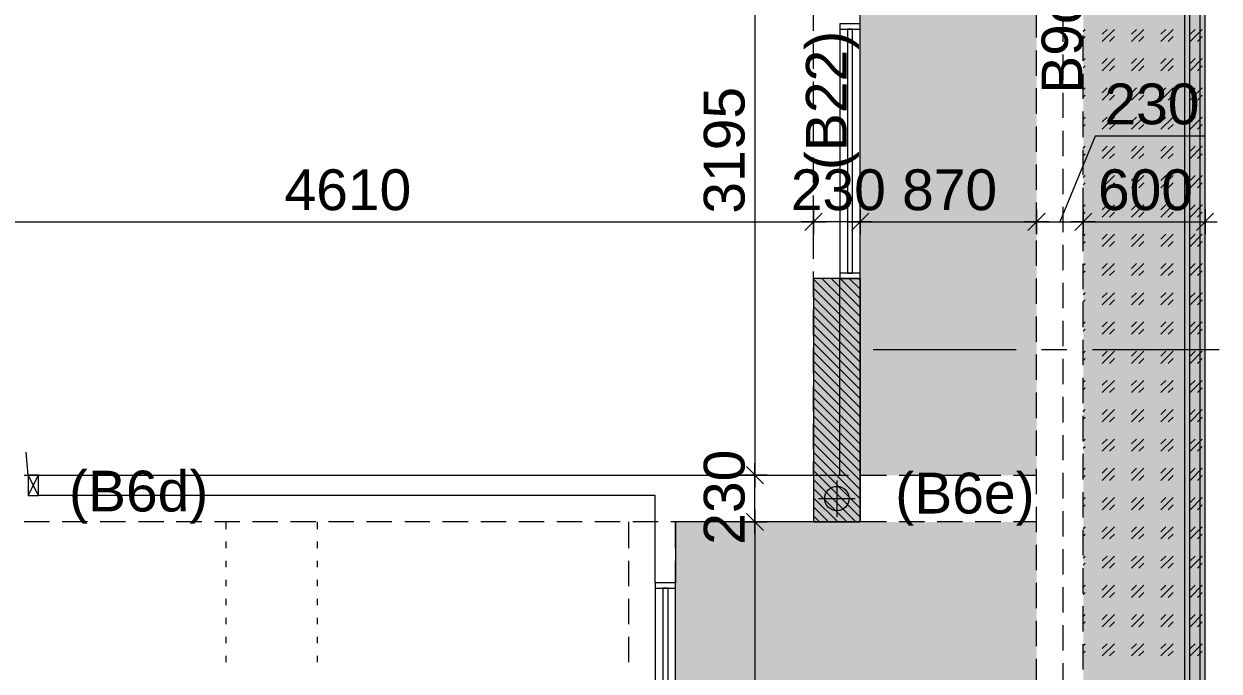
# Model space of a CAD drawing. Header units: millimetres. Extents: x -1303 to 98744, y -1303 to 90097.
# Drawn here: x 69402 to 75293, y 57542 to 60733 of the extents above; entities that cross this region are included whole.
import ezdxf

# ---------------------------------------------------------------- set-up
doc = ezdxf.new("R2010")
doc.units = ezdxf.units.MM
doc.layers.add('PDF_Geometry', color=7, linetype='Continuous')
doc.layers.add('PDF_Text', color=7, linetype='Continuous')
doc.layers.add('PDF_Solid Fills', color=192, linetype='Continuous', true_color=0xc2c0c0c0)
doc.styles.add('PDF ArialMT', font='arial.ttf')

msp = doc.modelspace()

# ---------------------------------------------------------------- linework, layer by layer
at = {"layer": 'PDF_Geometry', "color": 9, "lineweight": 0, "true_color": 0xc0c0c0}
for points in [[(74023.61861, 46692.48082), (75223.66506, 46692.48082), (75223.66506, 62532.60548), (71793.62796, 62532.60548)], [(74023.61861, 46717.02259), (75199.11916, 46717.02259), (75199.11916, 62507.21659), (71793.62796, 62507.21659)], [(74023.61861, 46766.95324), (75149.19264, 46766.95324), (75149.19264, 62457.28594), (71793.62796, 62457.28594)], [(74023.61861, 46792.34213), (75123.80375, 46792.34213), (75123.80375, 62431.89706), (71793.62796, 62431.89706)], [(74523.7764, 60643.6747), (74523.7764, 60768.9249)], [(74623.6377, 60549.735), (74623.6377, 60674.98519)], [(74523.7764, 60455.79528), (74523.7764, 60581.04548)], [(74623.6377, 60362.70269), (74623.6377, 60487.10989)], [(74523.7764, 60268.76298), (74523.7764, 60393.17019)], [(74623.6377, 60174.82327), (74623.6377, 60300.0776)], [(74523.7764, 60080.88769), (74523.7764, 60206.13789)], [(74623.6377, 59986.94798), (74623.6377, 60112.19817)], [(74523.7764, 59893.85539), (74523.7764, 60018.25846)], [(74623.6377, 59799.91568), (74623.6377, 59925.16588)], [(74523.7764, 59705.97596), (74523.7764, 59831.23029)], [(74623.6377, 59612.03626), (74623.6377, 59737.29059)], [(74523.7764, 59518.94367), (74523.7764, 59643.35087)], [(74623.6377, 59425.00809), (74623.6377, 59549.41116)], [(74523.7764, 59331.06838), (74523.7764, 59456.31857)], [(74623.6377, 59237.12866), (74623.6377, 59362.37886)], [(74523.7764, 59143.18895), (74523.7764, 59268.44328)], [(74623.6377, 59050.09636), (74623.6377, 59174.50357)], [(74523.7764, 58956.15666), (74523.7764, 59081.41098)], [(74623.6377, 58862.22107), (74623.6377, 58987.47127)], [(74523.7764, 58768.28136), (74523.7764, 58893.53155)], [(74623.6377, 58675.18878), (74623.6377, 58799.59185)], [(74523.7764, 58581.24906), (74523.7764, 58705.65626)], [(69473.92495, 58406.9112), (69423.99843, 58507.61964), (69413.84122, 58621.86963)], [(74623.6377, 58487.30935), (74623.6377, 58612.56367)], [(69423.99843, 58406.9112), (69473.92495, 58507.61964)], [(74523.7764, 58393.36964), (74523.7764, 58518.62397)], [(74623.6377, 58299.43406), (74623.6377, 58424.68425)], [(74523.7764, 58206.34147), (74523.7764, 58330.74454)], [(74623.6377, 58112.40176), (74623.6377, 58237.65195)], [(74523.7764, 58018.46205), (74523.7764, 58143.71224)], [(74623.6377, 57924.52233), (74623.6377, 58049.77666)], [(74523.7764, 57831.42974), (74523.7764, 57955.83695)], [(74623.6377, 57737.49004), (74623.6377, 57861.89724)], [(74523.7764, 57643.55445), (74523.7764, 57768.80465)], [(74623.6377, 57549.61475), (74623.6377, 57674.86493)], [(74523.7764, 57455.67503), (74523.7764, 57580.92523)]]:
    msp.add_lwpolyline(points, dxfattribs=at)
at = {"layer": 'PDF_Geometry', "color": 122, "lineweight": 0, "true_color": 0x00b88a}
for points in [[(73005.52587, 61662.61458), (73005.52587, 61682.07774), (73005.52587, 58527.08693), (73005.52587, 58547.39721)], [(75226.2023, 60179.90187), (74682.87844, 60179.90187), (74508.54472, 59756.75374)], [(75181.35025, 59714.43893), (75265.97987, 59799.06855)], [(75223.66506, 59816.8416), (75223.66506, 59696.66588)], [(68724.10977, 59756.75374), (68703.79535, 59756.75374), (73273.79516, 59756.75374), (73253.48901, 59756.75374)], [(73523.45256, 59756.75374), (73294.10958, 59756.75374)], [(73564.0814, 59756.75374), (73543.76698, 59756.75374), (74373.9803, 59756.75374)], [(74413.75789, 59756.75374), (74604.17455, 59756.75374)], [(74643.95212, 59756.75374), (75204.2019, 59756.75374)], [(75163.58134, 59756.75374), (75283.74879, 59756.75374)], [(73005.52587, 58277.42953), (73005.52587, 58507.61964)], [(73005.52587, 58237.65195), (73005.52587, 58257.11924), (73005.52587, 52352.50857), (73005.52587, 52371.97173)]]:
    msp.add_lwpolyline(points, dxfattribs=at)
at = {"layer": 'PDF_Geometry', "color": 157, "lineweight": 0, "true_color": 0x3f5f7f}
for points in [[(73294.10958, 60698.68396), (73294.10958, 60823.93416)], [(73523.45256, 60698.68396), (73523.45256, 60823.93416)], [(74393.45174, 60664.83211), (74393.45174, 60790.08231)], [(74623.6377, 60549.735), (74623.6377, 60674.98519)], [(73294.10958, 60510.80454), (73294.10958, 60636.05474)], [(73523.45256, 60510.80454), (73523.45256, 60636.05474)], [(74393.45174, 60476.95269), (74393.45174, 60602.20289)], [(73294.10958, 60323.77224), (73294.10958, 60448.17945)], [(73523.45256, 60323.77224), (73523.45256, 60448.17945)], [(74623.6377, 60362.70269), (74623.6377, 60487.10989)], [(74393.45174, 60289.92039), (74393.45174, 60415.17471)], [(74623.6377, 60174.82327), (74623.6377, 60300.0776)], [(73294.10958, 60135.89695), (73294.10958, 60261.14714)], [(73523.45256, 60135.89695), (73523.45256, 60261.14714)], [(74393.45174, 60102.0451), (74393.45174, 60227.29529)], [(74623.6377, 59986.94798), (74623.6377, 60112.19817)], [(73294.10958, 59948.86465), (73294.10958, 60073.26772)], [(73523.45256, 59948.86465), (73523.45256, 60073.26772)], [(74393.45174, 59915.0128), (74393.45174, 60039.41587)], [(74623.6377, 59799.91568), (74623.6377, 59925.16588)], [(73294.10958, 59760.98522), (73294.10958, 59886.23955)], [(73523.45256, 59760.98522), (73523.45256, 59886.23955)], [(74393.45174, 59727.13337), (74393.45174, 59852.3877)], [(74623.6377, 59612.03626), (74623.6377, 59737.29059)], [(73294.10958, 59573.95293), (73294.10958, 59698.36013)], [(73523.45256, 59573.95293), (73523.45256, 59698.36013)], [(74393.45174, 59540.10108), (74393.45174, 59664.50828)], [(73294.10958, 59386.07764), (73294.10958, 59511.32782)], [(73523.45256, 59386.07764), (73523.45256, 59511.32782)], [(74623.6377, 59425.00809), (74623.6377, 59549.41116)], [(74393.45174, 59352.22579), (74393.45174, 59477.47597)], [(73294.10958, 59198.19821), (73294.10958, 59323.45253)], [(73523.45256, 59198.19821), (73523.45256, 59323.45253)], [(74623.6377, 59237.12866), (74623.6377, 59362.37886)], [(74393.45174, 59165.19348), (74393.45174, 59289.60068)], [(74623.6377, 59050.09636), (74623.6377, 59174.50357)], [(73294.10958, 59011.16591), (73294.10958, 59136.42024)], [(73523.45256, 59011.16591), (73523.45256, 59136.42024)], [(74393.45174, 58977.31406), (74393.45174, 59102.56839)], [(74623.6377, 58862.22107), (74623.6377, 58987.47127)], [(73294.10958, 58823.29062), (73294.10958, 58948.54081)], [(73523.45256, 58823.29062), (73523.45256, 58948.54081)], [(74393.45174, 58789.43877), (74393.45174, 58914.68896)], [(74623.6377, 58675.18878), (74623.6377, 58799.59185)], [(73294.10958, 58636.25832), (73294.10958, 58760.66552)], [(73523.45256, 58636.25832), (73523.45256, 58760.66552)], [(74393.45174, 58602.40647), (74393.45174, 58727.65666)], [(74623.6377, 58487.30935), (74623.6377, 58612.56367)], [(73294.10958, 58507.61964), (73294.10958, 58573.63322)], [(73523.45256, 58507.61964), (73523.45256, 58573.63322)], [(69403.68401, 58507.61964), (69528.9342, 58507.61964)], [(69591.56343, 58507.61964), (69715.97064, 58507.61964)], [(69778.5916, 58507.61964), (69903.85006, 58507.61964)], [(69966.47103, 58507.61964), (70091.72122, 58507.61964)], [(70153.50746, 58507.61964), (70278.75765, 58507.61964)], [(70341.37861, 58507.61964), (70466.63708, 58507.61964)], [(70529.25804, 58507.61964), (70653.66524, 58507.61964)], [(70716.29448, 58507.61964), (70841.54466, 58507.61964)], [(70904.16563, 58507.61964), (71028.57284, 58507.61964)], [(71091.20206, 58507.61964), (71216.45226, 58507.61964)], [(71279.08149, 58507.61964), (71403.48042, 58507.61964)], [(71466.10966, 58507.61964), (71591.35985, 58507.61964)], [(71653.98908, 58507.61964), (71779.23927, 58507.61964)], [(71841.01725, 58507.61964), (71966.26744, 58507.61964)], [(72028.89667, 58507.61964), (72154.14687, 58507.61964)], [(72216.77609, 58507.61964), (72341.1833, 58507.61964)], [(72403.80426, 58507.61964), (72529.05445, 58507.61964)], [(72591.68369, 58507.61964), (72716.09089, 58507.61964)], [(72778.71185, 58507.61964), (72903.97032, 58507.61964)], [(72966.59128, 58507.61964), (73090.99848, 58507.61964)], [(73153.62771, 58507.61964), (73278.8779, 58507.61964)], [(73341.49886, 58507.61964), (73466.75733, 58507.61964)], [(73528.5353, 58507.61964), (73653.78549, 58507.61964)], [(73716.41473, 58507.61964), (73841.66492, 58507.61964)], [(73903.44289, 58507.61964), (74028.69309, 58507.61964)], [(74091.32231, 58507.61964), (74216.57251, 58507.61964)], [(74279.20174, 58507.61964), (74393.45174, 58507.61964)], [(74393.45174, 58414.52705), (74393.45174, 58539.78137)], [(74623.6377, 58299.43406), (74623.6377, 58424.68425)], [(74393.45174, 58227.49887), (74393.45174, 58351.90194)], [(69528.9342, 58277.42953), (69403.68401, 58277.42953)], [(69715.97064, 58277.42953), (69591.56343, 58277.42953)], [(69903.85006, 58277.42953), (69778.5916, 58277.42953)], [(70091.72122, 58277.42953), (69966.47103, 58277.42953)], [(70278.75765, 58277.42953), (70153.50746, 58277.42953)], [(70466.63708, 58277.42953), (70341.37861, 58277.42953)], [(70653.66524, 58277.42953), (70529.25804, 58277.42953)], [(70841.54466, 58277.42953), (70716.29448, 58277.42953)], [(71028.57284, 58277.42953), (70904.16563, 58277.42953)], [(71216.45226, 58277.42953), (71091.20206, 58277.42953)], [(71403.48042, 58277.42953), (71279.08149, 58277.42953)], [(71591.35985, 58277.42953), (71466.10966, 58277.42953)], [(71779.23927, 58277.42953), (71653.98908, 58277.42953)], [(71966.26744, 58277.42953), (71841.01725, 58277.42953)], [(72154.14687, 58277.42953), (72028.89667, 58277.42953)], [(72341.1833, 58277.42953), (72216.77609, 58277.42953)], [(72383.49811, 58148.79084), (72383.49811, 58277.42953)], [(72529.05445, 58277.42953), (72403.80426, 58277.42953)], [(72716.09089, 58277.42953), (72591.68369, 58277.42953)], [(72613.68408, 58148.79084), (72613.68408, 58277.42953)], [(72903.97032, 58277.42953), (72778.71185, 58277.42953)], [(73090.99848, 58277.42953), (72966.59128, 58277.42953)], [(73278.8779, 58277.42953), (73153.62771, 58277.42953)], [(73466.75733, 58277.42953), (73341.49886, 58277.42953)], [(73653.78549, 58277.42953), (73528.5353, 58277.42953)], [(73841.66492, 58277.42953), (73716.41473, 58277.42953)], [(74028.69309, 58277.42953), (73903.44289, 58277.42953)], [(74216.57251, 58277.42953), (74091.32231, 58277.42953)], [(74393.45174, 58277.42953), (74279.20174, 58277.42953)], [(74623.6377, 58112.40176), (74623.6377, 58237.65195)], [(74393.45174, 58039.61945), (74393.45174, 58164.86965)], [(72383.49811, 57960.91555), (72383.49811, 58086.16575)], [(72613.68408, 57960.91555), (72613.68408, 58086.16575)], [(74623.6377, 57924.52233), (74623.6377, 58049.77666)], [(74393.45174, 57852.58715), (74393.45174, 57976.99436)], [(72383.49811, 57773.88326), (72383.49811, 57898.28633)], [(72613.68408, 57773.88326), (72613.68408, 57898.28633)], [(74623.6377, 57737.49004), (74623.6377, 57861.89724)], [(74393.45174, 57664.71186), (74393.45174, 57789.96206)], [(72383.49811, 57586.00383), (72383.49811, 57711.25815)], [(72613.68408, 57586.00383), (72613.68408, 57711.25815)], [(74623.6377, 57549.61475), (74623.6377, 57674.86493)], [(74393.45174, 57477.67956), (74393.45174, 57602.08264)]]:
    msp.add_lwpolyline(points, dxfattribs=at)
at = {"layer": 'PDF_Geometry', "color": 9, "lineweight": 0, "true_color": 0xc0c0c0}
for points in [[(73423.59126, 60706.29981), (73523.45422, 60706.29981), (73523.45422, 60732.53499), (73423.59126, 60732.53499)], [(73423.59126, 59477.47597), (73523.45422, 59477.47597), (73523.45422, 60732.53336), (73423.59126, 60732.53336)], [(73460.8316, 59503.71199), (73487.06678, 59503.71199), (73487.06678, 60706.29903), (73460.8316, 60706.29903)], [(73423.59126, 59477.47597), (73523.45422, 59477.47597), (73523.45422, 59503.71116), (73423.59126, 59503.71116)], [(73423.59126, 58507.61964), (73423.59126, 59477.47597), (73523.45256, 59477.47597), (73523.45256, 58277.42953), (72613.68408, 58277.42953), (72613.68408, 57976.99436), (72513.82278, 57976.99436), (72513.82278, 58406.9112), (69473.92495, 58406.9112), (69473.92495, 58507.61964)], [(69423.99843, 58406.9112), (69473.9299, 58406.9112), (69473.9299, 58507.62046), (69423.99843, 58507.62046)], [(72513.82278, 52632.63346), (72613.68574, 52632.63346), (72613.68574, 57976.99436), (72513.82278, 57976.99436)], [(72513.82278, 57951.60547), (72613.68574, 57951.60547), (72613.68574, 57976.99436), (72513.82278, 57976.99436)], [(72551.06311, 52658.02235), (72577.2983, 52658.02235), (72577.2983, 57951.60547), (72551.06311, 57951.60547)]]:
    msp.add_lwpolyline(points, close=True, dxfattribs=at)
at = {"layer": 'PDF_Geometry', "lineweight": 0}
for points in [[(74623.6377, 60696.14259), (74632.95192, 60705.45268)], [(74717.58155, 60645.36482), (74777.66528, 60705.45268)], [(74717.58155, 60681.75803), (74741.27619, 60705.45268)], [(74861.45191, 60645.36482), (74921.53565, 60705.45268)], [(74861.45191, 60681.75803), (74885.98954, 60705.45268)], [(75006.16527, 60645.36482), (75066.25727, 60705.45268)], [(75006.16527, 60681.75803), (75029.85991, 60705.45268)], [(75150.03564, 60645.36482), (75210.12763, 60705.45268)], [(75150.03564, 60681.75803), (75174.58153, 60705.45268)], [(75223.66506, 60549.735), (75223.66506, 60674.98519)], [(74623.6377, 60660.60063), (74632.95192, 60669.90659)], [(74753.12765, 60645.36482), (74777.66528, 60669.90659)], [(74897.841, 60645.36482), (74921.53565, 60669.90659)], [(75041.71136, 60645.36482), (75066.25727, 60669.90659)], [(75186.42472, 60645.36482), (75210.12763, 60669.90659)], [(74623.6377, 60552.27223), (74632.95192, 60561.58232)], [(74717.58155, 60501.49445), (74777.66528, 60561.58232)], [(74717.58155, 60537.88767), (74741.27619, 60561.58232)], [(74861.45191, 60501.49445), (74921.53565, 60561.58232)], [(74861.45191, 60537.88767), (74885.98954, 60561.58232)], [(75006.16527, 60501.49445), (75066.25727, 60561.58232)], [(75006.16527, 60537.88767), (75029.85991, 60561.58232)], [(75150.03564, 60501.49445), (75210.12763, 60561.58232)], [(75150.03564, 60537.88767), (75174.58153, 60561.58232)], [(74623.6377, 60515.88315), (74632.95192, 60525.19323)], [(74753.12765, 60501.49445), (74777.66528, 60525.19323)], [(74897.841, 60501.49445), (74921.53565, 60525.19323)], [(75041.71136, 60501.49445), (75066.25727, 60525.19323)], [(75186.42472, 60501.49445), (75210.12763, 60525.19323)], [(75223.66506, 60362.70269), (75223.66506, 60487.10989)], [(74623.6377, 60407.55475), (74632.95192, 60416.86483)], [(74623.6377, 60372.01278), (74632.95192, 60381.32286)], [(74717.58155, 60356.77697), (74777.66528, 60416.86483)], [(74717.58155, 60393.17019), (74741.27619, 60416.86483)], [(74753.12765, 60356.77697), (74777.66528, 60381.32286)], [(74861.45191, 60356.77697), (74921.53565, 60416.86483)], [(74861.45191, 60393.17019), (74885.98954, 60416.86483)], [(74897.841, 60356.77697), (74921.53565, 60381.32286)], [(75006.16527, 60356.77697), (75066.25727, 60416.86483)], [(75006.16527, 60393.17019), (75029.85991, 60416.86483)], [(75041.71136, 60356.77697), (75066.25727, 60381.32286)], [(75150.03564, 60356.77697), (75210.12763, 60416.86483)], [(75150.03564, 60393.17019), (75174.58153, 60416.86483)], [(75186.42472, 60356.77697), (75210.12763, 60381.32286)], [(74623.6377, 60263.68438), (74632.95192, 60272.99446)], [(74717.58155, 60212.9066), (74777.66528, 60272.99446)], [(74717.58155, 60249.29982), (74741.27619, 60272.99446)], [(74861.45191, 60212.9066), (74921.53565, 60272.99446)], [(74861.45191, 60249.29982), (74885.98954, 60272.99446)], [(75006.16527, 60212.9066), (75066.25727, 60272.99446)], [(75006.16527, 60249.29982), (75029.85991, 60272.99446)], [(75150.03564, 60212.9066), (75210.12763, 60272.99446)], [(75150.03564, 60249.29982), (75174.58153, 60272.99446)], [(75223.66506, 60174.82327), (75223.66506, 60300.0776)], [(74623.6377, 60227.29529), (74632.95192, 60236.60538)], [(74753.12765, 60212.9066), (74777.66528, 60236.60538)], [(74897.841, 60212.9066), (74921.53565, 60236.60538)], [(75041.71136, 60212.9066), (75066.25727, 60236.60538)], [(75186.42472, 60212.9066), (75210.12763, 60236.60538)], [(74623.6377, 60118.97102), (74632.95192, 60129.1241)], [(74623.6377, 60083.42493), (74632.95192, 60092.73502)], [(74717.58155, 60069.03624), (74777.66528, 60129.1241)], [(74717.58155, 60104.58233), (74741.27619, 60129.1241)], [(74753.12765, 60069.03624), (74777.66528, 60092.73502)], [(74861.45191, 60069.03624), (74921.53565, 60129.1241)], [(74861.45191, 60104.58233), (74885.98954, 60129.1241)], [(74897.841, 60069.03624), (74921.53565, 60092.73502)], [(75006.16527, 60069.03624), (75066.25727, 60129.1241)], [(75006.16527, 60104.58233), (75029.85991, 60129.1241)], [(75041.71136, 60069.03624), (75066.25727, 60092.73502)], [(75150.03564, 60069.03624), (75210.12763, 60129.1241)], [(75150.03564, 60104.58233), (75174.58153, 60129.1241)], [(75186.42472, 60069.03624), (75210.12763, 60092.73502)], [(75223.66506, 59986.94798), (75223.66506, 60112.19817)], [(74623.6377, 59975.10066), (74632.95192, 59984.40661)], [(74717.58155, 59924.32288), (74777.66528, 59984.40661)], [(74717.58155, 59960.71197), (74741.27619, 59984.40661)], [(74861.45191, 59924.32288), (74921.53565, 59984.40661)], [(74861.45191, 59960.71197), (74885.98954, 59984.40661)], [(75006.16527, 59924.32288), (75066.25727, 59984.40661)], [(75006.16527, 59960.71197), (75029.85991, 59984.40661)], [(75150.03564, 59924.32288), (75210.12763, 59984.40661)], [(75150.03564, 59960.71197), (75174.58153, 59984.40661)], [(74623.6377, 59938.70744), (74632.95192, 59948.86465)], [(74753.12765, 59924.32288), (74777.66528, 59948.86465)], [(74897.841, 59924.32288), (74921.53565, 59948.86465)], [(75041.71136, 59924.32288), (75066.25727, 59948.86465)], [(75186.42472, 59924.32288), (75210.12763, 59948.86465)], [(75223.66506, 59799.91568), (75223.66506, 59925.16588)], [(74623.6377, 59831.23029), (74632.95192, 59840.53625)], [(74623.6377, 59794.83707), (74632.95192, 59804.14716)], [(74717.58155, 59780.45252), (74777.66528, 59840.53625)], [(74717.58155, 59815.99448), (74741.27619, 59840.53625)], [(74753.12765, 59780.45252), (74777.66528, 59804.14716)], [(74861.45191, 59780.45252), (74921.53565, 59840.53625)], [(74861.45191, 59815.99448), (74885.98954, 59840.53625)], [(74897.841, 59780.45252), (74921.53565, 59804.14716)], [(75006.16527, 59780.45252), (75066.25727, 59840.53625)], [(75006.16527, 59815.99448), (75029.85991, 59840.53625)], [(75041.71136, 59780.45252), (75066.25727, 59804.14716)], [(75150.03564, 59780.45252), (75210.12763, 59840.53625)], [(75150.03564, 59815.99448), (75174.58153, 59840.53625)], [(75186.42472, 59780.45252), (75210.12763, 59804.14716)], [(73294.10958, 59756.75374), (73294.10958, 59756.75374)], [(73294.10958, 59756.75374), (73294.10958, 59756.75374)], [(73523.45256, 59756.75374), (73523.45256, 59756.75374)], [(73523.45256, 59756.75374), (73523.45256, 59756.75374)], [(74393.45174, 59756.75374), (74393.45174, 59756.75374)], [(74393.45174, 59696.66588), (74393.45174, 59756.75374)], [(74623.6377, 59696.66588), (74623.6377, 59756.75374)], [(74623.6377, 59756.75374), (74623.6377, 59756.75374)], [(75223.66506, 59756.75374), (75223.66506, 59756.75374)], [(75223.66506, 59612.03626), (75223.66506, 59737.29059)], [(73294.10958, 59679.73996), (73294.10958, 59679.73996)], [(73294.10958, 59679.73996), (73294.10958, 59679.73996)], [(73523.45256, 59679.73996), (73523.45256, 59679.73996)], [(73523.45256, 59679.73996), (73523.45256, 59679.73996)], [(74393.45174, 59679.73996), (74393.45174, 59679.73996)], [(74623.6377, 59686.51281), (74632.95192, 59695.82289)], [(74717.58155, 59635.73503), (74777.66528, 59695.82289)], [(74717.58155, 59672.12411), (74741.27619, 59695.82289)], [(74861.45191, 59635.73503), (74921.53565, 59695.82289)], [(74861.45191, 59672.12411), (74885.98954, 59695.82289)], [(75006.16527, 59635.73503), (75066.25727, 59695.82289)], [(75006.16527, 59672.12411), (75029.85991, 59695.82289)], [(75150.03564, 59635.73503), (75210.12763, 59695.82289)], [(75150.03564, 59672.12411), (75174.58153, 59695.82289)], [(73294.10958, 59617.11486), (73294.10958, 59617.11486)], [(73294.10958, 59617.11486), (73294.10958, 59617.11486)], [(73523.45256, 59617.11486), (73523.45256, 59617.11486)], [(73523.45256, 59617.11486), (73523.45256, 59617.11486)], [(74393.45174, 59617.11486), (74393.45174, 59617.11486)], [(74623.6377, 59650.96671), (74632.95192, 59660.2768)], [(74753.12765, 59635.73503), (74777.66528, 59660.2768)], [(74897.841, 59635.73503), (74921.53565, 59660.2768)], [(75041.71136, 59635.73503), (75066.25727, 59660.2768)], [(75186.42472, 59635.73503), (75210.12763, 59660.2768)], [(73294.10958, 59554.48976), (73294.10958, 59554.48976)], [(73294.10958, 59554.48976), (73294.10958, 59554.48976)], [(73523.45256, 59554.48976), (73523.45256, 59554.48976)], [(73523.45256, 59554.48976), (73523.45256, 59554.48976)], [(74393.45174, 59554.48976), (74393.45174, 59554.48976)], [(74623.6377, 59542.64244), (74632.95192, 59551.95252)], [(74623.6377, 59506.24923), (74632.95192, 59515.55931)], [(74717.58155, 59491.86467), (74777.66528, 59551.95252)], [(74717.58155, 59527.40663), (74741.27619, 59551.95252)], [(74753.12765, 59491.86467), (74777.66528, 59515.55931)], [(74861.45191, 59491.86467), (74921.53565, 59551.95252)], [(74861.45191, 59527.40663), (74885.98954, 59551.95252)], [(74897.841, 59491.86467), (74921.53565, 59515.55931)], [(75006.16527, 59491.86467), (75066.25727, 59551.95252)], [(75006.16527, 59527.40663), (75029.85991, 59551.95252)], [(75041.71136, 59491.86467), (75066.25727, 59515.55931)], [(75150.03564, 59491.86467), (75210.12763, 59551.95252)], [(75150.03564, 59527.40663), (75174.58153, 59551.95252)], [(75186.42472, 59491.86467), (75210.12763, 59515.55931)], [(75223.66506, 59425.00809), (75223.66506, 59549.41116)], [(73294.10958, 59477.47597), (73294.10958, 59477.47597)], [(73294.10958, 59477.47597), (73294.10958, 59477.47597)], [(73294.10958, 59474.09162), (73523.45256, 59244.7445)], [(73335.58141, 59477.47597), (73523.45256, 59289.60068)], [(73380.43345, 59477.47597), (73523.45256, 59334.45273)], [(73425.2855, 59477.47597), (73523.45256, 59379.30479)], [(73470.13756, 59477.47597), (73523.45256, 59424.16097)], [(73515.84085, 59477.47597), (73523.45256, 59469.01301)], [(73523.45256, 59477.47597), (73523.45256, 59477.47597)], [(73523.45256, 59477.47597), (73523.45256, 59477.47597)], [(74393.45174, 59477.47597), (74393.45174, 59477.47597)], [(73294.10958, 59429.23957), (73523.45256, 59199.04533)], [(73294.10958, 59384.38338), (73523.45256, 59154.19328)], [(74623.6377, 59397.92495), (74632.95192, 59407.23504)], [(74717.58155, 59347.14718), (74777.66528, 59407.23504)], [(74717.58155, 59383.53627), (74741.27619, 59407.23504)], [(74861.45191, 59347.14718), (74921.53565, 59407.23504)], [(74861.45191, 59383.53627), (74885.98954, 59407.23504)], [(75006.16527, 59347.14718), (75066.25727, 59407.23504)], [(75006.16527, 59383.53627), (75029.85991, 59407.23504)], [(75150.03564, 59347.14718), (75210.12763, 59407.23504)], [(75150.03564, 59383.53627), (75174.58153, 59407.23504)], [(73294.10958, 59339.53134), (73523.45256, 59109.3371)], [(74623.6377, 59362.37886), (74632.95192, 59371.68894)], [(74753.12765, 59347.14718), (74777.66528, 59371.68894)], [(74897.841, 59347.14718), (74921.53565, 59371.68894)], [(75041.71136, 59347.14718), (75066.25727, 59371.68894)], [(75186.42472, 59347.14718), (75210.12763, 59371.68894)], [(75223.66506, 59237.12866), (75223.66506, 59362.37886)], [(73294.10958, 59294.67516), (73523.45256, 59064.48506)], [(74623.6377, 59254.05459), (74632.95192, 59263.36468)], [(74717.58155, 59203.27681), (74777.66528, 59263.36468)], [(74717.58155, 59238.82291), (74741.27619, 59263.36468)], [(74861.45191, 59203.27681), (74921.53565, 59263.36468)], [(74861.45191, 59238.82291), (74885.98954, 59263.36468)], [(75006.16527, 59203.27681), (75066.25727, 59263.36468)], [(75006.16527, 59238.82291), (75029.85991, 59263.36468)], [(75150.03564, 59203.27681), (75210.12763, 59263.36468)], [(75150.03564, 59238.82291), (75174.58153, 59263.36468)], [(73294.10958, 59249.82311), (73523.45256, 59019.62887)], [(73294.10958, 59204.97106), (73523.45256, 58974.77682)], [(74623.6377, 59217.6655), (74632.95192, 59226.97146)], [(74753.12765, 59203.27681), (74777.66528, 59226.97146)], [(74897.841, 59203.27681), (74921.53565, 59226.97146)], [(75041.71136, 59203.27681), (75066.25727, 59226.97146)], [(75186.42472, 59203.27681), (75210.12763, 59226.97146)], [(73294.10958, 59160.11488), (73523.45256, 58929.92477)], [(75223.66506, 59050.09636), (75223.66506, 59174.50357)], [(73294.10958, 59115.26283), (73523.45256, 58885.06859)], [(74623.6377, 59109.3371), (74632.95192, 59118.64719)], [(74717.58155, 59058.55932), (74777.66528, 59118.64719)], [(74717.58155, 59094.95254), (74741.27619, 59118.64719)], [(74861.45191, 59058.55932), (74921.53565, 59118.64719)], [(74861.45191, 59094.95254), (74885.98954, 59118.64719)], [(75006.16527, 59058.55932), (75066.25727, 59118.64719)], [(75006.16527, 59094.95254), (75029.85991, 59118.64719)], [(75150.03564, 59058.55932), (75210.12763, 59118.64719)], [(75150.03564, 59094.95254), (75174.58153, 59118.64719)], [(73294.10958, 59070.40665), (73523.45256, 58840.21655)], [(73294.10958, 59025.5546), (73523.45256, 58795.36037)], [(74623.6377, 59073.79514), (74632.95192, 59083.10109)], [(74753.12765, 59058.55932), (74777.66528, 59083.10109)], [(74897.841, 59058.55932), (74921.53565, 59083.10109)], [(75041.71136, 59058.55932), (75066.25727, 59083.10109)], [(75186.42472, 59058.55932), (75210.12763, 59083.10109)], [(73294.10958, 58980.70255), (73523.45256, 58750.50831)], [(74623.6377, 58965.46674), (74632.95192, 58974.77682)], [(74717.58155, 58914.68896), (74777.66528, 58974.77682)], [(74717.58155, 58951.08218), (74741.27619, 58974.77682)], [(74861.45191, 58914.68896), (74921.53565, 58974.77682)], [(74861.45191, 58951.08218), (74885.98954, 58974.77682)], [(75006.16527, 58914.68896), (75066.25727, 58974.77682)], [(75006.16527, 58951.08218), (75029.85991, 58974.77682)], [(75150.03564, 58914.68896), (75210.12763, 58974.77682)], [(75150.03564, 58951.08218), (75174.58153, 58974.77682)], [(75223.66506, 58862.22107), (75223.66506, 58987.47127)], [(73294.10958, 58935.84637), (73523.45256, 58705.65626)], [(74623.6377, 58929.07765), (74632.95192, 58938.38773)], [(74753.12765, 58914.68896), (74777.66528, 58938.38773)], [(74897.841, 58914.68896), (74921.53565, 58938.38773)], [(75041.71136, 58914.68896), (75066.25727, 58938.38773)], [(75186.42472, 58914.68896), (75210.12763, 58938.38773)], [(73294.10958, 58890.99432), (73523.45256, 58660.80008)], [(73294.10958, 58846.13814), (73523.45256, 58615.94804)], [(73294.10958, 58800.43896), (73523.45256, 58571.09186)], [(74623.6377, 58820.74925), (74632.95192, 58830.90646)], [(74623.6377, 58785.20729), (74632.95192, 58794.51737)], [(74717.58155, 58770.81859), (74777.66528, 58830.90646)], [(74717.58155, 58806.3647), (74741.27619, 58830.90646)], [(74753.12765, 58770.81859), (74777.66528, 58794.51737)], [(74861.45191, 58770.81859), (74921.53565, 58830.90646)], [(74861.45191, 58806.3647), (74885.98954, 58830.90646)], [(74897.841, 58770.81859), (74921.53565, 58794.51737)], [(75006.16527, 58770.81859), (75066.25727, 58830.90646)], [(75006.16527, 58806.3647), (75029.85991, 58830.90646)], [(75041.71136, 58770.81859), (75066.25727, 58794.51737)], [(75150.03564, 58770.81859), (75210.12763, 58830.90646)], [(75150.03564, 58806.3647), (75174.58153, 58830.90646)], [(75186.42472, 58770.81859), (75210.12763, 58794.51737)], [(75223.66506, 58675.18878), (75223.66506, 58799.59185)], [(73294.10958, 58755.58692), (73523.45256, 58526.2398)], [(73294.10958, 58710.73074), (73523.45256, 58481.38775)], [(74623.6377, 58676.87889), (74632.95192, 58686.18897)], [(74717.58155, 58626.10111), (74777.66528, 58686.18897)], [(74717.58155, 58662.49433), (74741.27619, 58686.18897)], [(74861.45191, 58626.10111), (74921.53565, 58686.18897)], [(74861.45191, 58662.49433), (74885.98954, 58686.18897)], [(75006.16527, 58626.10111), (75066.25727, 58686.18897)], [(75006.16527, 58662.49433), (75029.85991, 58686.18897)], [(75150.03564, 58626.10111), (75210.12763, 58686.18897)], [(75150.03564, 58662.49433), (75174.58153, 58686.18897)], [(73294.10958, 58665.87869), (73523.45256, 58436.53157)], [(73294.10958, 58621.02664), (73523.45256, 58390.8324)], [(74623.6377, 58640.4898), (74632.95192, 58649.79989)], [(74753.12765, 58626.10111), (74777.66528, 58649.79989)], [(74897.841, 58626.10111), (74921.53565, 58649.79989)], [(75041.71136, 58626.10111), (75066.25727, 58649.79989)], [(75186.42472, 58626.10111), (75210.12763, 58649.79989)], [(75223.66506, 58487.30935), (75223.66506, 58612.56367)], [(73294.10958, 58576.17045), (73523.45256, 58345.98035)], [(73005.52587, 58507.61964), (73005.52587, 58507.61964)], [(73005.52587, 58507.61964), (73005.52587, 58507.61964)], [(73086.767, 58507.61964), (73086.767, 58507.61964)], [(73086.767, 58507.61964), (73086.767, 58507.61964)], [(73149.39623, 58507.61964), (73149.39623, 58507.61964)], [(73149.39623, 58507.61964), (73149.39623, 58507.61964)], [(73212.0172, 58507.61964), (73212.0172, 58507.61964)], [(73212.0172, 58507.61964), (73212.0172, 58507.61964)], [(73294.10958, 58531.31841), (73523.45256, 58301.12417)], [(73294.10958, 58507.61964), (73294.10958, 58507.61964)], [(73294.10958, 58507.61964), (73294.10958, 58507.61964)], [(74623.6377, 58533.00852), (74632.95192, 58542.3186)], [(74623.6377, 58496.61944), (74632.95192, 58505.92952)], [(74717.58155, 58482.23075), (74777.66528, 58542.3186)], [(74717.58155, 58517.77684), (74741.27619, 58542.3186)], [(74753.12765, 58482.23075), (74777.66528, 58505.92952)], [(74861.45191, 58482.23075), (74921.53565, 58542.3186)], [(74861.45191, 58517.77684), (74885.98954, 58542.3186)], [(74897.841, 58482.23075), (74921.53565, 58505.92952)], [(75006.16527, 58482.23075), (75066.25727, 58542.3186)], [(75006.16527, 58517.77684), (75029.85991, 58542.3186)], [(75041.71136, 58482.23075), (75066.25727, 58505.92952)], [(75150.03564, 58482.23075), (75210.12763, 58542.3186)], [(75150.03564, 58517.77684), (75174.58153, 58542.3186)], [(75186.42472, 58482.23075), (75210.12763, 58505.92952)], [(73294.10958, 58486.46223), (73503.14641, 58277.42953)], [(73294.10958, 58441.61018), (73458.29437, 58277.42953)], [(73294.10958, 58396.75813), (73413.43405, 58277.42953)], [(74623.6377, 58388.29516), (74632.95192, 58397.60112)], [(74717.58155, 58337.51739), (74777.66528, 58397.60112)], [(74717.58155, 58373.90648), (74741.27619, 58397.60112)], [(74861.45191, 58337.51739), (74921.53565, 58397.60112)], [(74861.45191, 58373.90648), (74885.98954, 58397.60112)], [(75006.16527, 58337.51739), (75066.25727, 58397.60112)], [(75006.16527, 58373.90648), (75029.85991, 58397.60112)], [(75150.03564, 58337.51739), (75210.12763, 58397.60112)], [(75150.03564, 58373.90648), (75174.58153, 58397.60112)], [(75223.66506, 58299.43406), (75223.66506, 58424.68425)], [(73294.10958, 58351.90194), (73368.582, 58277.42953)], [(74623.6377, 58351.90194), (74632.95192, 58362.05916)], [(74753.12765, 58337.51739), (74777.66528, 58362.05916)], [(74897.841, 58337.51739), (74921.53565, 58362.05916)], [(75041.71136, 58337.51739), (75066.25727, 58362.05916)], [(75186.42472, 58337.51739), (75210.12763, 58362.05916)], [(73005.52587, 58277.42953), (73005.52587, 58277.42953)], [(73005.52587, 58277.42953), (73005.52587, 58277.42953)], [(73086.767, 58277.42953), (73086.767, 58277.42953)], [(73086.767, 58277.42953), (73086.767, 58277.42953)], [(73149.39623, 58277.42953), (73149.39623, 58277.42953)], [(73149.39623, 58277.42953), (73149.39623, 58277.42953)], [(73212.0172, 58277.42953), (73212.0172, 58277.42953)], [(73212.0172, 58277.42953), (73212.0172, 58277.42953)], [(73294.10958, 58307.0499), (73323.72995, 58277.42953)], [(73294.10958, 58277.42953), (73294.10958, 58277.42953)], [(73294.10958, 58277.42953), (73294.10958, 58277.42953)], [(74623.6377, 58244.4248), (74632.95192, 58253.73076)], [(74623.6377, 58208.03158), (74632.95192, 58217.34167)], [(74717.58155, 58193.64702), (74777.66528, 58253.73076)], [(74717.58155, 58229.18899), (74741.27619, 58253.73076)], [(74753.12765, 58193.64702), (74777.66528, 58217.34167)], [(74861.45191, 58193.64702), (74921.53565, 58253.73076)], [(74861.45191, 58229.18899), (74885.98954, 58253.73076)], [(74897.841, 58193.64702), (74921.53565, 58217.34167)], [(75006.16527, 58193.64702), (75066.25727, 58253.73076)], [(75006.16527, 58229.18899), (75029.85991, 58253.73076)], [(75041.71136, 58193.64702), (75066.25727, 58217.34167)], [(75150.03564, 58193.64702), (75210.12763, 58253.73076)], [(75150.03564, 58229.18899), (75174.58153, 58253.73076)], [(75186.42472, 58193.64702), (75210.12763, 58217.34167)], [(75223.66506, 58112.40176), (75223.66506, 58237.65195)], [(74623.6377, 58099.70732), (74632.95192, 58109.0174)], [(74717.58155, 58048.92954), (74777.66528, 58109.0174)], [(74717.58155, 58085.31862), (74741.27619, 58109.0174)], [(74861.45191, 58048.92954), (74921.53565, 58109.0174)], [(74861.45191, 58085.31862), (74885.98954, 58109.0174)], [(75006.16527, 58048.92954), (75066.25727, 58109.0174)], [(75006.16527, 58085.31862), (75029.85991, 58109.0174)], [(75150.03564, 58048.92954), (75210.12763, 58109.0174)], [(75150.03564, 58085.31862), (75174.58153, 58109.0174)], [(74623.6377, 58064.16122), (74632.95192, 58073.4713)], [(74753.12765, 58048.92954), (74777.66528, 58073.4713)], [(74897.841, 58048.92954), (74921.53565, 58073.4713)], [(75041.71136, 58048.92954), (75066.25727, 58073.4713)], [(75186.42472, 58048.92954), (75210.12763, 58073.4713)], [(75223.66506, 57924.52233), (75223.66506, 58049.77666)], [(74623.6377, 57955.83695), (74632.95192, 57965.14703)], [(74717.58155, 57905.05918), (74777.66528, 57965.14703)], [(74717.58155, 57940.60114), (74741.27619, 57965.14703)], [(74861.45191, 57905.05918), (74921.53565, 57965.14703)], [(74861.45191, 57940.60114), (74885.98954, 57965.14703)], [(75006.16527, 57905.05918), (75066.25727, 57965.14703)], [(75006.16527, 57940.60114), (75029.85991, 57965.14703)], [(75150.03564, 57905.05918), (75210.12763, 57965.14703)], [(75150.03564, 57940.60114), (75174.58153, 57965.14703)], [(74623.6377, 57919.44373), (74632.95192, 57928.75381)], [(74753.12765, 57905.05918), (74777.66528, 57928.75381)], [(74897.841, 57905.05918), (74921.53565, 57928.75381)], [(75041.71136, 57905.05918), (75066.25727, 57928.75381)], [(75186.42472, 57905.05918), (75210.12763, 57928.75381)], [(75223.66506, 57737.49004), (75223.66506, 57861.89724)], [(74623.6377, 57811.11946), (74632.95192, 57820.42955)], [(74717.58155, 57760.34169), (74777.66528, 57820.42955)], [(74717.58155, 57796.73078), (74741.27619, 57820.42955)], [(74861.45191, 57760.34169), (74921.53565, 57820.42955)], [(74861.45191, 57796.73078), (74885.98954, 57820.42955)], [(75006.16527, 57760.34169), (75066.25727, 57820.42955)], [(75006.16527, 57796.73078), (75029.85991, 57820.42955)], [(75150.03564, 57760.34169), (75210.12763, 57820.42955)], [(75150.03564, 57796.73078), (75174.58153, 57820.42955)], [(74623.6377, 57775.57337), (74632.95192, 57784.88345)], [(74753.12765, 57760.34169), (74777.66528, 57784.88345)], [(74897.841, 57760.34169), (74921.53565, 57784.88345)], [(75041.71136, 57760.34169), (75066.25727, 57784.88345)], [(75186.42472, 57760.34169), (75210.12763, 57784.88345)], [(74623.6377, 57667.2491), (74632.95192, 57676.55919)], [(74717.58155, 57616.47132), (74777.66528, 57676.55919)], [(74717.58155, 57652.86041), (74741.27619, 57676.55919)], [(74861.45191, 57616.47132), (74921.53565, 57676.55919)], [(74861.45191, 57652.86041), (74885.98954, 57676.55919)], [(75006.16527, 57616.47132), (75066.25727, 57676.55919)], [(75006.16527, 57652.86041), (75029.85991, 57676.55919)], [(75150.03564, 57616.47132), (75210.12763, 57676.55919)], [(75150.03564, 57652.86041), (75174.58153, 57676.55919)], [(75223.66506, 57549.61475), (75223.66506, 57674.86493)], [(74623.6377, 57630.86001), (74632.95192, 57640.16597)], [(74753.12765, 57616.47132), (74777.66528, 57640.16597)], [(74897.841, 57616.47132), (74921.53565, 57640.16597)], [(75041.71136, 57616.47132), (75066.25727, 57640.16597)], [(75186.42472, 57616.47132), (75210.12763, 57640.16597)]]:
    msp.add_lwpolyline(points, dxfattribs=at)
at = {"layer": 'PDF_Geometry', "color": 122, "lineweight": 0, "true_color": 0x00b88a}
for points in [[(73336.4244, 59799.06855), (73251.79477, 59714.43893)], [(73294.10958, 59696.66588), (73294.10958, 59816.8416)], [(73481.13775, 59714.43893), (73566.61863, 59799.06855)], [(73523.45256, 59816.8416), (73523.45256, 59696.66588)], [(74351.13692, 59714.43893), (74436.60954, 59799.06855)], [(74393.45174, 59816.8416), (74393.45174, 59696.66588)], [(74581.32289, 59714.43893), (74665.95252, 59799.06855)], [(74623.6377, 59816.8416), (74623.6377, 59696.66588)], [(73354.19331, 59756.75374), (73234.02586, 59756.75374)], [(73464.21182, 59756.75374), (73583.54455, 59756.75374)], [(74334.211, 59756.75374), (74453.53546, 59756.75374)], [(74563.55398, 59756.75374), (74683.7297, 59756.75374)], [(73005.52587, 58447.5359), (73005.52587, 58567.70749)], [(72945.43387, 58507.61964), (73065.60959, 58507.61964)], [(73047.84068, 58464.46183), (72963.21105, 58549.93445)], [(72963.21105, 58319.74435), (73047.84068, 58235.11472)], [(73005.52587, 58337.51739), (73005.52587, 58217.34167)], [(73065.60959, 58277.42953), (72945.43387, 58277.42953)]]:
    msp.add_lwpolyline(points, close=True, dxfattribs=at)
at = {"layer": 'PDF_Geometry', "color": 5, "lineweight": 0}
msp.add_lwpolyline([(73294.10958, 58277.42953), (73523.45587, 58277.42953), (73523.45587, 59477.47766), (73294.10958, 59477.47766)], close=True, dxfattribs=at)
msp.add_lwpolyline([(73294.10958, 58277.42953), (73523.45587, 58277.42953), (73523.45587, 59477.47766), (73294.10958, 59477.47766)], close=True, dxfattribs=at)
at = {"layer": 'PDF_Geometry', "color": 1, "lineweight": 0}
for points in [[(74293.58216, 59126.26302), (73588.61903, 59126.26302)], [(74543.23956, 59126.26302), (74417.98937, 59126.26302)], [(75293.06301, 59126.26302), (74668.49802, 59126.26302)]]:
    msp.add_lwpolyline(points, dxfattribs=at)
at = {"layer": 'PDF_Geometry', "color": 20, "lineweight": 0, "true_color": 0xff4405}
for points in [[(73409.20257, 58482.23075), (73409.20257, 58301.97129)], [(73318.65548, 58392.52665), (73498.91493, 58392.52665)]]:
    msp.add_lwpolyline(points, dxfattribs=at)
at = {"layer": 'PDF_Geometry', "color": 180, "lineweight": 0, "true_color": 0x4f14ff}
for points in [[(70398.93338, 58241.88343), (70398.93338, 58277.42953)], [(70849.15637, 58241.88343), (70849.15637, 58277.42953)], [(70398.93338, 58148.79084), (70398.93338, 58180.10546)], [(70849.15637, 58148.79084), (70849.15637, 58180.10546)], [(70398.93338, 58054.85114), (70398.93338, 58086.16575)], [(70849.15637, 58054.85114), (70849.15637, 58086.16575)], [(70398.93338, 57960.91555), (70398.93338, 57992.22603)], [(70849.15637, 57960.91555), (70849.15637, 57992.22603)], [(70398.93338, 57866.97585), (70398.93338, 57898.28633)], [(70849.15637, 57866.97585), (70849.15637, 57898.28633)], [(70398.93338, 57773.88326), (70398.93338, 57805.19374)], [(70849.15637, 57773.88326), (70849.15637, 57805.19374)], [(70398.93338, 57679.94354), (70398.93338, 57711.25815)], [(70849.15637, 57679.94354), (70849.15637, 57711.25815)], [(70398.93338, 57586.00383), (70398.93338, 57617.31845)], [(70849.15637, 57586.00383), (70849.15637, 57617.31845)]]:
    msp.add_lwpolyline(points, dxfattribs=at)
at = {"layer": 'PDF_Geometry', "color": 7, "lineweight": 0, "true_color": 0xffffff}
msp.add_circle((73409.27144, 58392.70985), 59.98731, dxfattribs=at)
at = {"layer": 'PDF_Geometry', "color": 20, "lineweight": 0, "true_color": 0xff4405}
msp.add_circle((73409.26763, 58392.69501), 59.9835, dxfattribs=at)
at = {"layer": 'PDF_Solid Fills', "color": 254, "lineweight": 0, "true_color": 0x00007f}
for points in [[(75224.26012, 47292.67347), (75224.26012, 61932.75169), (74624.31541, 47292.67347), (74624.31541, 61932.75169)], [(74394.29472, 58507.70642), (74394.29472, 61702.72688), (73524.30382, 58507.70642), (73524.30382, 61702.72688)]]:
    msp.add_solid(points, dxfattribs=at)
at = {"layer": 'PDF_Solid Fills', "lineweight": 0}
msp.add_solid([(73524.30382, 59477.73218), (73294.27487, 59477.73218), (73524.30382, 58277.6816), (73294.27487, 58277.6816)], dxfattribs=at)
at = {"layer": 'PDF_Solid Fills', "color": 1, "lineweight": 0}
msp.add_solid([(73620.01629, 59126.51923), (73620.01629, 59281.55922), (73558.07303, 59126.51923), (73558.07303, 59281.55922)], dxfattribs=at)
at = {"layer": 'PDF_Solid Fills', "color": 43, "lineweight": 0, "true_color": 0x00007f}
msp.add_solid([(74394.29472, 52332.70656), (74394.29472, 58277.6816), (72614.27914, 52332.70656), (72614.27914, 58277.6816)], dxfattribs=at)

# ---------------------------------------------------------------- texts
at = {"layer": 'PDF_Text', "color": 6, "char_height": 201.084641, "attachment_point": 4, "rotation": 90, "style": 'PDF ArialMT'}
for s, insert in [('B9c', (74520.20604, 60387.79026)), ('(B22)', (73387.54654, 60011.48974))]:
    msp.add_mtext(s, dxfattribs=dict(at, insert=insert))
at = {"layer": 'PDF_Text', "char_height": 201.084641, "attachment_point": 4, "style": 'PDF ArialMT'}
for s, insert in [('230', (74727.83274, 60336.66595)), ('4610', (70686.69921, 59913.48339)), ('230', (73182.10662, 59913.48339)), ('870', (73730.52037, 59913.48339)), ('600', (74696.06434, 59913.48339))]:
    msp.add_mtext(s, dxfattribs=dict(at, insert=insert))
at = {"layer": 'PDF_Text', "char_height": 201.084641, "attachment_point": 4, "rotation": 90, "style": 'PDF ArialMT'}
for s, insert in [('3195', (72855.15474, 59796.99712)), ('230', (72855.15474, 58164.92812))]:
    msp.add_mtext(s, dxfattribs=dict(at, insert=insert))
at = {"layer": 'PDF_Text', "color": 6, "char_height": 201.084641, "attachment_point": 4, "style": 'PDF ArialMT'}
for s, insert in [('(B6d)', (69624.44674, 58399.14685)), ('(B6e)', (73696.94402, 58389.17726))]:
    msp.add_mtext(s, dxfattribs=dict(at, insert=insert))

doc.saveas('drawing.dxf')
